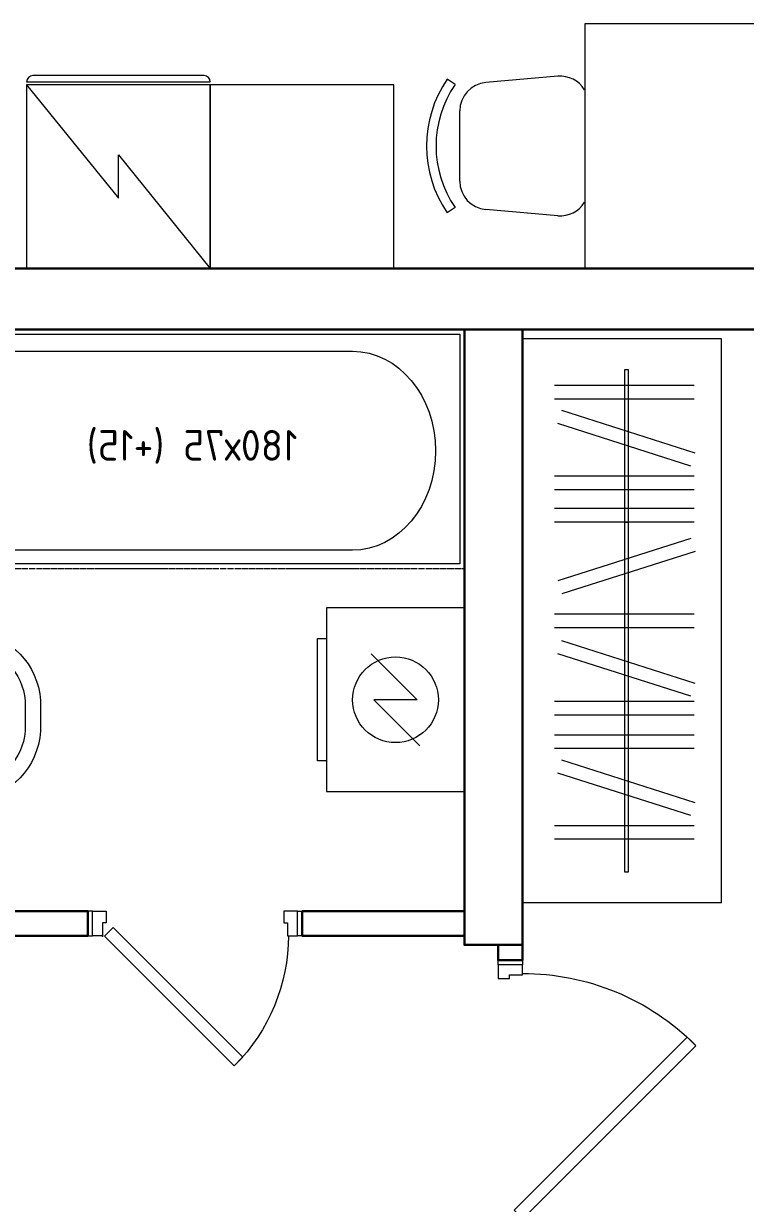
# Model space of a CAD drawing. Header units: millimetres. Extents: x 0 to 145404, y 0 to 194550.
# Drawn here: x 85335 to 87694, y 94841 to 98696 of the extents above; entities that cross this region are included whole.
import ezdxf
from ezdxf.enums import TextEntityAlignment as Align

# ---------------------------------------------------------------- set-up
doc = ezdxf.new("R2010")
doc.units = ezdxf.units.MM
doc.linetypes.add('ACAD_ISO02W100', pattern=[15, 12, -3])
doc.linetypes.add('ГОСТ 2.303 5', pattern=[24, 20, -1.5, 1, -1.5])
for name, color, linetype, lineweight in [('АР - Двери', 126, 'Continuous', 9), ('АР - Монолит', 56, 'Continuous', 30), ('АР - Обор. - Холодильник', 42, 'Continuous', 9), ('АР - Оборуд', 252, 'Continuous', 0), ('АР - Перегородки 190', 54, 'Continuous', 30), ('АР - Перегородки 80', 32, 'Continuous', 30), ('АР - Сантехника', 150, 'Continuous', 9)]:
    doc.layers.add(name, color=color, linetype=linetype, lineweight=lineweight)
doc.layers.add('АР - мебель', color=7, linetype='Continuous', lineweight=9, true_color=0x787878)
doc.styles.add('GOST 2.304', font='CS_Gost2304.shx', dxfattribs={"oblique": 15})
doc.styles.add('GOST-2.304_Type-B', font='GOST Common.ttf')

# ---------------------------------------------------------------- blocks, each defined once
blk = doc.blocks.new('*U206')
at = {"ltscale": 100}
for p, q in [((15, 37.50000000000001), (15, -42.49999999999999)), ((46, 37.50000000000001), (15, 37.50000000000001)), ((48, -4.499999999999988), (48, 35.50000000000001)), ((852, -4.499999999999988), (852, 37.50000000000001)), ((852, 37.50000000000001), (885, 37.50000000000001)), ((885, 37.50000000000001), (885, -42.49999999999999)), ((60, -4.499999999999988), (48, -4.499999999999988)), ((60, -42.49999999999999), (60, -4.499999999999988)), ((840, -42.49999999999999), (840, -4.499999999999988)), ((840, -4.499999999999988), (852, -4.499999999999988)), ((15, -42.49999999999999), (60, -42.49999999999999)), ((885, -42.49999999999999), (840, -42.49999999999999))]:
    blk.add_line(p, q, dxfattribs=at)
for points in [[(54.41421356238425, 38.91421356238426), (82.69848480983637, 10.62994231490303), (647.9685176837365, 575.8999751888329), (619.6842464362844, 604.1842464363141)], [(15, -42.49999999999999), (0, -42.49999999999999), (0, 37.50000000000001), (15, 37.50000000000001)], [(885, -42.49999999999999), (900, -42.49999999999999), (900, 37.50000000000001), (885, 37.50000000000001)]]:
    blk.add_lwpolyline(points, close=True, dxfattribs=at)
blk.add_circle((48, 37.50000000000001), 2, dxfattribs=at)
blk.add_arc((56.66666666666666, 37.50000000000001), 800, 0, 44.86495242747803, dxfattribs=at)
blk = doc.blocks.new('Ш02 650х1840')
for p, q in [((-1842.485831519822, 650.0000000000582), (-1842.485831519822, 0)), ((0, 650.0000000000582), (-1842.485831519822, 650.0000000000582)), ((0, 650.0000000000582), (0, 0)), ((-1690.135579986265, 560.8939945243183), (-1690.135579986265, 104.0141147737741)), ((-1645.839140608674, 560.8939945243183), (-1645.839140608674, 104.0141147737741)), ((-1469.021209435654, 563.6030094699818), (-1607.881827664445, 128.3364782202407)), ((-1426.820275734877, 550.1398844124633), (-1565.680893963668, 114.8733531628386)), ((-1393.690214907518, 560.8939945243183), (-1393.690214907518, 104.0141147737741)), ((-1349.393775529927, 560.8939945243183), (-1349.393775529927, 104.0141147737741)), ((-1288.060249356786, 560.8939945243183), (-1288.060249356786, 104.0141147737741)), ((-1243.763809979195, 560.8939945243183), (-1243.763809979195, 104.0141147737741)), ((-1190.189354671631, 550.1398844124633), (-1051.32873644284, 114.8733531628386)), ((-1147.988420970854, 563.6030094699818), (-1009.127802742063, 128.3364782202407)), ((-942.9707456176402, 560.8939945243183), (-942.9707456176402, 104.0141147737741)), ((-898.6743062400492, 560.8939945243183), (-898.6743062400492, 104.0141147737741)), ((-716.8190332851373, 563.6030094699818), (-855.6796515139285, 128.3364782202407)), ((-674.6180995843606, 550.1398844124633), (-813.4787178131519, 114.8733531628386)), ((-657.1274107088102, 560.8939945243183), (-657.1274107088102, 104.0141147737741)), ((-612.8309713312192, 560.8939945243183), (-612.8309713312192, 104.0141147737741)), ((-548.0900689269183, 560.8939945243183), (-548.0900689269183, 104.0141147737741)), ((-503.7936295493273, 560.8939945243183), (-503.7936295493273, 104.0141147737741)), ((-326.9756983763073, 563.6030094699818), (-465.8363166050985, 128.3364782202407)), ((-284.7747646755306, 550.1398844124633), (-423.6353829043219, 114.8733531628386)), ((-251.644703848171, 560.8939945243183), (-251.644703848171, 104.0141147737741)), ((-207.34826447058, 560.8939945243183), (-207.34826447058, 104.0141147737741)), ((-101.4559158723569, 346.5174259362975), (-1741.029915647465, 346.5174259363557)), ((-1741.029915647465, 346.5174259363557), (-1741.029915647465, 333.565196559357)), ((-1741.029915647465, 333.565196559357), (-101.4559158723569, 333.5651965594152)), ((-1349.393775529927, 346.5174259363557), (-1349.393775529927, 333.565196559357)), ((-1243.501426931703, 333.565196559357), (-1243.501426931703, 346.5174259363557)), ((-101.4559158723569, 333.5651965594152), (-101.4559158723569, 346.5174259362975)), ((0, 0), (-1842.485831519822, 0))]:
    blk.add_line(p, q)
blk = doc.blocks.new('Умывальник_550х420')
at = {"color": 0, "ltscale": 50}
for points in [[(54.97897113877116, -274.6120172367664), (230.2879566320398, -274.6120172367664, 0.365452103395076), (444.997823086218, -50.53245835553389), (444.9978230862471, 50.15052155638114, 0.3683872791962284), (228.936844208436, 275.3879827632336), (55.0166750336939, 275.3879827632336, 0.4125878078297611), (24.99782308624708, 245.3110526391538), (24.99782308624708, -244.5350871126866, 0.4122222469683098)], [(163.0029258728027, -224.6120172367664), (227.9798774719238, -224.6120172367664, 0.3570731861470254), (394.9978230862471, -49.688953284116), (394.9978230862471, 50.311046715884, 0.3564698640085138), (227.9798774719238, 225.3879827632337), (165.0231335560093, 225.3879827632337, 0.4117107908543504), (134.9978230862471, 195.2710050920141), (134.9978230862471, -196.3816670628148, 0.4204406638172309)], [(79.99781814863672, 8.295824798988178), (229.9978181486367, 8.295824798988178, -0.9999999999999999), (229.9978181486367, -7.704175201011822), (79.99781814863672, -7.704175201011822, -0.9999999999999999)]]:
    blk.add_lwpolyline(points, format="xyb", close=True, dxfattribs=at)
for points in [[(79.99781814863672, 165.2958247989882), (79.99781814863672, 85.29582479898818)], [(119.9978181486367, 125.2958247989882), (39.99781814863672, 125.2958247989882)], [(277.9976050387777, 60.21390451129992), (277.9976050387777, -59.78609548870008)], [(337.9976050387777, 0.2139045112999156), (217.9976050387777, 0.2139045112999156)], [(79.99781814863672, -84.70417520101182), (79.99781814863672, -164.7041752010118)], [(119.9978181486367, -124.7041752010118), (39.99781814863672, -124.7041752010118)]]:
    blk.add_lwpolyline(points, dxfattribs=at)
for centre, radius in [((79.99781814863672, 125.2958247989882), 20), ((277.9976050387777, 0.2139045112999156), 30), ((79.99781814863672, -124.7041752010118), 20)]:
    blk.add_circle(centre, radius, dxfattribs=at)
for radius, start, end in [(30, 15.46600995333712, 344.5339900466629), (14, 34.8499045783332, 325.1500954216668)]:
    blk.add_arc((79.99781814863672, 0.2958247989881784), radius, start, end, dxfattribs=at)
at = {"layer": 'Defpoints', "linetype": 'ACAD_ISO02W100', "lineweight": -2, "ltscale": 10}
blk.add_lwpolyline([(0, 275.3110527102253), (0, -274.6889592702501)], dxfattribs=at)
at = {"layer": 'АР - Сантехника', "linetype": 'ACAD_ISO02W100', "ltscale": 10, "style": 'GOST 2.304', "width": 0.7}
blk.add_attdef('NAME', text='', height=250, dxfattribs=at).set_placement((277.9976050387486, 0.213904511241708, -0.0007537256785641572), align=Align.MIDDLE_CENTER)
blk = doc.blocks.new('Стиральная_машинка_600х450')
at = {"color": 0, "linetype": 'ByBlock', "lineweight": -2, "ltscale": 50}
for points in [[(40, -40), (40, -640), (490, -640), (490, -40)], [(520, -540), (490, -540), (490, -140), (520, -140)]]:
    blk.add_lwpolyline(points, close=True, dxfattribs=at)
blk.add_lwpolyline([(344.2893218813697, -489.9999994916143), (194.2893218813697, -339.9999994916143), (335.7106781186303, -339.9999994916143), (185.7106781186303, -189.9999994916143)], dxfattribs=at)
blk.add_circle((265, -339.9999994916143), 140.0000000000291, dxfattribs=at)
blk = doc.blocks.new('*U202')
at = {"ltscale": 100}
for p, q in [((15, 37.50000000000001), (15, -42.49999999999999)), ((46, 37.50000000000001), (15, 37.50000000000001)), ((48, -4.499999999999988), (48, 35.50000000000001)), ((652, -4.499999999999988), (652, 37.50000000000001)), ((652, 37.50000000000001), (685, 37.50000000000001)), ((685, 37.50000000000001), (685, -42.49999999999999)), ((60, -4.499999999999988), (48, -4.499999999999988)), ((60, -42.49999999999999), (60, -4.499999999999988)), ((640, -42.49999999999999), (640, -4.499999999999988)), ((640, -4.499999999999988), (652, -4.499999999999988)), ((15, -42.49999999999999), (60, -42.49999999999999)), ((685, -42.49999999999999), (640, -42.49999999999999))]:
    blk.add_line(p, q, dxfattribs=at)
for points in [[(54.41421356238425, 38.91421356238426), (82.69848480983637, 10.62994231490303), (506.547161446427, 434.4786189515233), (478.2628901989749, 462.7628901990046)], [(15, -42.49999999999999), (0, -42.49999999999999), (0, 37.50000000000001), (15, 37.50000000000001)], [(685, -42.49999999999999), (700, -42.49999999999999), (700, 37.50000000000001), (685, 37.50000000000001)]]:
    blk.add_lwpolyline(points, close=True, dxfattribs=at)
blk.add_circle((48, 37.50000000000001), 2, dxfattribs=at)
blk.add_arc((54.99999999999999, 37.50000000000001), 600, 7.016709298534877e-15, 44.864952427478, dxfattribs=at)
blk = doc.blocks.new('Ванна 180х75 (+15)')
at = {"layer": 'АР - Сантехника'}
for p, q in [((764.9999999988358, 1815.000000000524), (14.99999999883585, 1815.000000000058)), ((14.99999999883585, 1815.000000000058), (15, 15.00000000005821)), ((765, 15.00000000052387), (764.9999999988358, 1815.000000000524)), ((318.1868220409378, 1756.495353865903), (318.3623404493555, 1761.123102940153)), ((318.7818923038431, 1750.882759716827), (318.1868220409378, 1756.495353865903)), ((318.3623404493555, 1761.123102940153), (319.2912665638141, 1764.313010616926)), ((320.0893016140908, 1744.834720313316), (318.7818923038431, 1750.882759716827)), ((322.1925705801696, 1770.013443472795), (319.2912665638141, 1764.313010616926)), ((319.2912665638141, 1764.313010616926), (320.8826706246473, 1765.752826507203)), ((321.981071639806, 1738.943259891588), (320.0893016140908, 1744.834720313316)), ((320.8826706246473, 1765.752826507203), (322.9807749143802, 1765.301611399744)), ((324.272022749763, 1733.785075645894), (321.981071639806, 1738.943259891588)), ((322.1925705801696, 1770.013443472795), (324.1818256557453, 1771.813213335583)), ((322.9807749143802, 1765.301611399744), (325.3802023660392, 1763.003533373587)), ((363.5160181608517, 1772.00001664809), (324.1818256557453, 1771.813213335583)), ((324.1818256557453, 1771.813213335583), (326.8044560179114, 1771.249194451375)), ((325.3802023660392, 1763.003533373587), (327.8460803036578, 1759.083544316934)), ((326.8044560179114, 1771.249194451375), (329.8037403328344, 1768.37659691833)), ((327.8460803036578, 1759.083544316934), (330.1370314136147, 1753.92536007124)), ((329.8037403328344, 1768.37659691833), (332.8860877547413, 1763.476610597689)), ((330.1370314136147, 1753.92536007124), (332.02880143933, 1748.033899649512)), ((332.02880143933, 1748.033899649512), (333.3362107500434, 1741.985860246001)), ((332.8860877547413, 1763.476610597689), (335.7497766423039, 1757.028880290687)), ((333.3362107500434, 1741.985860246001), (333.9312810129486, 1736.373266096925)), ((333.9312810129486, 1736.373266096925), (333.7557626045309, 1731.745517022442)), ((335.7497766423039, 1757.028880290687), (338.114489174448, 1749.664554763352)), ((371.2805895139463, 1743.022241859522), (337.1227779113688, 1723.516922021052)), ((338.114489174448, 1749.664554763352), (339.7487508123741, 1742.104505509138)), ((339.7487508123741, 1742.104505509138), (340.492588641122, 1735.088762822561)), ((340.492588641122, 1735.088762822561), (340.2731906305999, 1729.304076479748)), ((363.5160181608517, 1772.00001664809), (365.0895963781513, 1771.661605317611)), ((365.0895963781513, 1771.661605317611), (366.889166967012, 1769.938046797877)), ((366.889166967012, 1769.938046797877), (368.7385754203424, 1766.998055005446)), ((374.4491029239725, 1771.82369934005), (366.96454541618, 1769.818218200002)), ((368.7385754203424, 1766.998055005446), (370.4567887526937, 1763.129416821117)), ((370.4567887526937, 1763.129416821117), (371.8756162719801, 1758.710821504763)), ((372.474142559804, 1744.102103777288), (371.2805895139463, 1743.022241859522)), ((371.8756162719801, 1758.710821504763), (372.8561732550152, 1754.174791952188)), ((373.1708371457644, 1746.494534534693), (372.474142559804, 1744.102103777288)), ((372.8561732550152, 1754.174791952188), (373.3024759520777, 1749.965346340381)), ((373.3024759520777, 1749.965346340381), (373.1708371457644, 1746.494534534693)), ((380.6117314263247, 1748.628342340526), (373.176202498842, 1746.63599836902)), ((384.6205052752048, 1737.749640099297), (384.4680294329301, 1737.773789900413)), ((384.6205052752048, 1764.403372356726), (384.6205052752048, 1564.320372356626)), ((401.6205052752048, 1764.403372356726), (401.6205052752048, 1564.320372356626)), ((401.7729811179452, 1737.773789900413), (401.6205052752048, 1737.749640099297)), ((405.6292791245505, 1748.628342340526), (413.0648080520332, 1746.63599836902)), ((411.791907626437, 1771.82369934005), (419.2764651346952, 1769.81821820006)), ((412.9385345987976, 1749.965346340381), (413.3848372958601, 1754.174791952188)), ((413.0701734051108, 1746.494534534693), (412.9385345987976, 1749.965346340381)), ((413.7668679910712, 1744.102103777288), (413.0701734051108, 1746.494534534693)), ((413.3848372958601, 1754.174791952188), (414.3653942788951, 1758.710821504763)), ((414.9604210364632, 1743.022241859522), (413.7668679910712, 1744.102103777288)), ((414.3653942788951, 1758.710821504763), (415.7842217981815, 1763.129416821117)), ((414.9604210364632, 1743.022241859522), (449.1182326395065, 1723.51692202111)), ((415.7842217981815, 1763.129416821117), (417.5024351305328, 1766.998055005504)), ((417.5024351305328, 1766.998055005504), (419.3518435838632, 1769.938046797935)), ((419.3518435838632, 1769.938046797935), (421.1514141727239, 1771.661605317669)), ((421.1514141727239, 1771.661605317669), (422.7249923895579, 1772.000016648148)), ((422.7249923895579, 1772.000016648148), (462.0591848946642, 1771.813213335699)), ((445.7484219097532, 1735.088762822619), (446.4922597385012, 1742.104505509196)), ((445.9678199202754, 1729.304076479806), (445.7484219097532, 1735.088762822619)), ((446.4922597385012, 1742.104505509196), (448.1265213764273, 1749.664554763411)), ((448.1265213764273, 1749.664554763411), (450.4912339085713, 1757.028880290745)), ((450.4912339085713, 1757.028880290745), (453.3549227961339, 1763.476610597747)), ((452.3097295379266, 1736.373266096984), (452.9047998008318, 1741.985860246059)), ((452.4852479463443, 1731.7455170225), (452.3097295379266, 1736.373266096984)), ((452.9047998008318, 1741.985860246059), (454.2122091115452, 1748.03389964957)), ((453.3549227961339, 1763.476610597747), (456.4372702180408, 1768.376596918388)), ((454.2122091115452, 1748.03389964957), (456.1039791367948, 1753.925360071298)), ((456.1039791367948, 1753.925360071298), (458.3949302467518, 1759.083544316993)), ((456.4372702180408, 1768.376596918388), (459.4365545329638, 1771.249194451433)), ((458.3949302467518, 1759.083544316993), (460.8608081843704, 1763.003533373645)), ((459.4365545329638, 1771.249194451433), (462.0591848946642, 1771.813213335699)), ((460.8608081843704, 1763.003533373645), (463.2602356364951, 1765.30161139986)), ((464.2599389110692, 1738.943259891705), (461.9689878011122, 1733.78507564601)), ((462.0591848946642, 1771.813213335699), (464.0484399707057, 1770.013443472912)), ((463.2602356364951, 1765.30161139986), (465.3583399257623, 1765.75282650732)), ((464.0484399707057, 1770.013443472912), (466.9497439865954, 1764.313010617043)), ((466.1517089363188, 1744.834720313433), (464.2599389110692, 1738.943259891705)), ((465.3583399257623, 1765.75282650732), (466.9497439865954, 1764.313010617043)), ((467.4591182470322, 1750.882759716944), (466.1517089363188, 1744.834720313433)), ((466.9497439865954, 1764.313010617043), (467.8786701015197, 1761.12310294027)), ((468.0541885099374, 1756.495353866019), (467.4591182470322, 1750.882759716944)), ((467.8786701015197, 1761.12310294027), (468.0541885099374, 1756.495353866019)), ((174.4894256887492, 1702.373577636783), (618.9015754866414, 1702.379794415727)), ((326.7379006873816, 1729.865086589241), (324.272022749763, 1733.785075645894)), ((329.1373281395063, 1727.567008562852), (326.7379006873816, 1729.865086589241)), ((331.2354324287735, 1727.115793455625), (329.1373281395063, 1727.567008562852)), ((334.5001475494355, 1724.08094090526), (329.1373281395063, 1727.567008562852)), ((332.8268364896066, 1728.555609345902), (331.2354324287735, 1727.115793455625)), ((333.7557626045309, 1731.745517022442), (332.8268364896066, 1728.555609345902)), ((337.1227779113688, 1723.516922021052), (334.5001475494355, 1724.08094090526)), ((339.1120329871774, 1725.31669188384), (337.1227779113688, 1723.516922021052)), ((340.2731906305999, 1729.304076479748), (339.1120329871774, 1725.31669188384)), ((447.1289775636978, 1725.316691883898), (445.9678199202754, 1729.304076479806)), ((449.1182326395065, 1723.51692202111), (447.1289775636978, 1725.316691883898)), ((451.7408630014397, 1724.080940905318), (449.1182326395065, 1723.51692202111)), ((451.7408630014397, 1724.080940905318), (457.1036824113689, 1727.56700856291)), ((453.4141740612686, 1728.55560934596), (452.4852479463443, 1731.7455170225)), ((455.0055781221017, 1727.115793455683), (453.4141740612686, 1728.55560934596)), ((457.1036824113689, 1727.56700856291), (455.0055781221017, 1727.115793455683)), ((459.5031098634936, 1729.8650865893), (457.1036824113689, 1727.56700856291)), ((461.9689878011122, 1733.78507564601), (459.5031098634936, 1729.8650865893)), ((70.63941931119189, 1599.890296616475), (70.63941931189038, 365.8012135572499)), ((720.6394193118904, 365.8012135576573), (720.6394193111919, 1599.890296626836)), ((15, 15.00000000005821), (765, 15.00000000052387))]:
    blk.add_line(p, q, dxfattribs=at)
at = {"layer": 'АР - Сантехника', "linetype": 'ГОСТ 2.303 5'}
blk.add_lwpolyline([(780, 5.238689482212067e-10), (0, 0), (-1.164153218269348e-09, 1830), (779.9999999988358, 1830.000000000524)], close=True, dxfattribs=at)
at = {"layer": 'АР - Сантехника'}
for points in [[(401.6205052752048, 1569.77250792511), (402.4064914477058, 1568.655136927322), (403.0060150921345, 1567.450723891438), (403.4070377773605, 1566.183453421632), (403.6015069722198, 1564.878772298864), (403.5855177361518, 1563.562878509576), (403.359391133301, 1562.262195190939), (402.9276677835733, 1561.002840053116), (402.2990166889504, 1559.810100937786), (401.4860611576587, 1558.707928036631), (400.5051253312267, 1557.718452972884), (399.3759063929319, 1556.861544397718), (398.1210790495388, 1556.154409028648), (396.765840224456, 1555.611246138404), (395.3374031027779, 1555.242962433316), (393.8644506908022, 1555.056953047228), (392.376559860073, 1555.056953047228), (390.9036074476317, 1555.242962433316), (389.4751703259535, 1555.611246138404), (388.1199315013364, 1556.154409028648), (386.8651041579433, 1556.861544397718), (385.7358852196485, 1557.718452972884), (384.7549493932165, 1558.707928036631), (383.9419938619249, 1559.810100937786), (383.3133427673019, 1561.002840053116), (382.8816194175743, 1562.262195190939), (382.6554928147234, 1563.562878509576), (382.6395035786554, 1564.878772298864), (382.8339727735147, 1566.183453421632), (383.2349954587407, 1567.450723891438), (383.8345191027038, 1568.655136927322), (384.6205052752048, 1569.77250792511)], [(401.6205052752048, 1564.320372356626), (401.5158561705612, 1563.144299629203), (401.2044856636785, 1561.997185715765), (400.6940607312135, 1560.907276367361), (399.9971497277729, 1559.901408769714), (399.1309129153378, 1559.004350721429), (398.1166799198836, 1558.238190768345), (396.9794245231897, 1557.621794311854), (395.7471497277729, 1557.170339078002), (394.4501982280053, 1556.894941393111), (393.1205052752048, 1556.802382462251), (391.7908123224042, 1556.894941393111), (390.4938608231023, 1557.170339078002), (389.2615860276856, 1557.621794311854), (388.1243306309916, 1558.238190768345), (387.1100976355374, 1559.004350721429), (386.2438608231023, 1559.901408769714), (385.5469498196617, 1560.907276367361), (385.0365248867311, 1561.997185715765), (384.7251543803141, 1563.144299629203), (384.6205052752048, 1564.320372356626)], [(401.6205052752048, 1558.868236788141), (401.5158561705612, 1557.682419499208), (401.2044856636785, 1556.525800967414), (400.6940607312135, 1555.426860979816), (399.9971497277729, 1554.412659085647), (399.1309129153378, 1553.508168301836), (398.1166799198836, 1552.735660193081), (396.9794245231897, 1552.114156473021), (395.7471497277729, 1551.65896062582), (394.4501982280053, 1551.381281083974), (393.1205052752048, 1551.287955239473), (391.7908123224042, 1551.381281083974), (390.4938608231023, 1551.65896062582), (389.2615860276856, 1552.114156473021), (388.1243306309916, 1552.735660193081), (387.1100976355374, 1553.508168301836), (386.2438608231023, 1554.412659085647), (385.5469498196617, 1555.426860979816), (385.0365248867311, 1556.525800967414), (384.7251543803141, 1557.682419499208), (384.6205052752048, 1558.868236788141)]]:
    blk.add_lwpolyline(points, dxfattribs=at)
for centre, radius, start, end in [((393.1205052752048, 1764.403372356726), 28.00000000000001, 13.41645926324434, 166.5835407368715), ((393.1205052752048, 1764.403372356726), 15, 304.5181078399733, 235.4818921600267), ((393.1205052752048, 1764.403372356726), 9.999999999999996, 328.2116693909996, 211.7883306090004), ((393.1205052752048, 1764.403372356726), 28.00000000000001, 223.4164592625189, 252.3277617374862), ((393.1205052752048, 1764.403372356726), 8.5, 0, 180), ((393.1205052752048, 1764.403372356726), 28.00000000000001, 287.6722382625137, 316.5835407374811), ((173.1316937743686, 1599.890296616533), 102.4922744631437, 89.24097123977641, 180), ((618.1471448480152, 1599.890296616999), 102.4922744631437, 0, 90.75902876022359)]:
    blk.add_arc(centre, radius, start, end, dxfattribs=at)
blk.add_ellipse((395.6394193118904, 365.8012135574827), major_axis=(325, 2.056958888939453e-10), ratio=0.8359981769373497, start_param=3.141592653589793, end_param=6.283185307179586, dxfattribs=at)
at = {"layer": 'АР - Сантехника', "linetype": 'Continuous', "style": 'GOST-2.304_Type-B'}
blk.add_text('180х75 (+15)', height=100, rotation=90, dxfattribs=at).set_placement((378.0673852507025, 889.3880600047996), align=Align.MIDDLE_CENTER)
blk = doc.blocks.new('Квартира 1К 6300 тип 35')
at = {"layer": 'АР - Монолит'}
blk.add_lwpolyline([(0, 6299.999999997672), (0, 6499.999999997672), (-6750.000000000931, 6499.999999998137), (-6750.000000000931, 6299.999999998137)], close=True, dxfattribs=at)
at = {"layer": 'АР - Перегородки 190'}
blk.add_lwpolyline([(-3240, 6299.999999997672), (-3240, 4289.999999998137), (-3050, 4289.999999998137), (-3050, 6299.999999997672)], close=True, dxfattribs=at)
at = {"layer": 'АР - Перегородки 80'}
for points in [[(-3049.999999997206, 4319.999999998137), (-3049.999999997206, 4399.999999998137), (-2519.999999997206, 4399.999999998137), (-2519.999999997206, 4319.999999998137)], [(-1819.999999997206, 4319.999999998137), (-1819.999999997206, 4399.999999998137), (-1099.999999997206, 4399.999999998137), (-1099.999999997206, 4319.999999998137)], [(-3240, 4240.000000000931), (-3240, 4289.999999998137), (-3160, 4289.999999998137), (-3160, 4240.000000000931)]]:
    blk.add_lwpolyline(points, close=True, dxfattribs=at)
at = {"rotation": 270}
blk.add_blockref('Ванна 180х75 (+15)', (-3049.999999997206, 6299.999999996508), dxfattribs=at)
at = {"layer": 'АР - Двери'}
for name, p, rotation in [('*U202', (-1819.999999997206, 4357.499999998137), 180.0000000000001), ('*U206', (-3202.5, 3340.000000000931), 90)]:
    blk.add_blockref(name, p, dxfattribs=dict(at, rotation=rotation))
at = {"layer": 'АР - мебель', "xscale": -1, "rotation": 89.99999999999993}
blk.add_blockref('Ш02 650х1840', (-3240, 4427.514168478083), dxfattribs=at)
at = {"layer": 'АР - Сантехника', "xscale": -1, "rotation": 180}
blk.add_blockref('Стиральная_машинка_600х450', (-3090.000000015832, 4750.735321997665), dxfattribs=at)
at = {"layer": 'АР - Сантехника', "rotation": 180.0000000000001}
blk.add_blockref('Умывальник_550х420', (-1219.99999998603, 5038.261800123844), dxfattribs=at)
blk = doc.blocks.new('ОГ78_на2персон_стол800х800')
for p, q in [((-400, -800), (-400, 0)), ((-400, 0), (400, 0)), ((400, 0), (400, -800)), ((-824.7383649635594, -198.7843750001048), (-850.2867828705348, -181.3038785374374)), ((-489.1585584904533, -172.2953700853395), (-724.436674156459, -192.7543366662576)), ((489.1585584788118, -172.2953700853395), (724.4366741448175, -192.7543366662576)), ((824.7383649519179, -198.7843750001048), (850.2867828588933, -181.3038785374374)), ((-809.2602399468888, -285.2739547932288), (-809.2602399468888, -514.7260452038608)), ((809.2602399643511, -285.2739547932288), (809.2602399643511, -514.7260452038608)), ((-824.7383649635594, -601.2156249969848), (-850.2867828705348, -618.6961214596522)), ((-489.1585584904533, -627.7046299117501), (-724.436674156459, -607.245663330832)), ((489.1585584788118, -627.7046299117501), (724.4366741448175, -607.245663330832)), ((824.7383649519179, -601.2156249969848), (850.2867828588933, -618.6961214596522)), ((400, -800), (-400, -800))]:
    blk.add_line(p, q)
for centre, radius, start, end in [((-530.6539899669588, -399.9999999985448), 387.289447110908, 145.6196552801389, 214.3803447198611), ((-481.1133742972743, -264.8149882123107), 92.86875, 31.59303208712899, 94.9697407260879), ((481.1133742856327, -264.8149882123107), 92.86875, 85.0302592739121, 148.406967912871), ((530.6539899553172, -399.9999999985448), 387.289447110908, 325.6196552801389, 34.38034471986106), ((-530.6539899669588, -399.9999999985448), 356.3331971109081, 145.6196552801389, 214.3803447198611), ((-716.39148996328, -285.2739547932288), 92.86875, 94.9697407260879, 180), ((716.3914899516385, -285.2739547932288), 92.86875, 0, 85.0302592739121), ((530.6539899553172, -399.9999999985448), 356.3331971109081, 325.6196552801389, 34.38034471986106), ((-716.39148996328, -514.7260452038608), 92.86875, 180, 265.0302592739121), ((716.3914899516385, -514.7260452038608), 92.86875, 274.9697407260879, 0), ((-481.1133742972743, -535.1850117847789), 92.86875, 265.0302592739121, 328.406967912871), ((481.1133742856327, -535.1850117847789), 92.86875, 211.593032087129, 274.9697407260879)]:
    blk.add_arc(centre, radius, start, end)
blk = doc.blocks.new('холодильник')
at = {"layer": 'АР - Обор. - Холодильник'}
for p, q in [((0, 300), (0, -300)), ((600, 300), (0, 300)), ((600, -300), (600, 300)), ((610, 300), (610, -300)), ((610, 300), (610, 300)), ((630, -280), (630, 280)), ((0, -300), (600, -300)), ((610, -300), (610, -300))]:
    blk.add_line(p, q, dxfattribs=at)
blk.add_lwpolyline([(600, 300), (229.2893218813452, 0), (370.7106781186547, 0), (5.68e-14, -300)], dxfattribs=at)
for centre, start, end in [((610, 280), 0, 90), ((610, -280), 270, 0)]:
    blk.add_arc(centre, 20, start, end, dxfattribs=at)
blk = doc.blocks.new('Квартира 1К 5450 тип 8')
at = {"layer": 'АР - Монолит'}
blk.add_lwpolyline([(-6750.000000007451, 200), (-6750.000000007451, 0), (0, 0), (0, 200)], close=True, dxfattribs=at)
at = {"layer": 'АР - Оборуд'}
blk.add_lwpolyline([(-2220, 799.9999999930151), (-2220, 199.9999999930151), (-2820, 199.9999999930151), (-2820, 799.9999999930151)], close=True, dxfattribs=at)
at = {"layer": 'АР - мебель', "xscale": -1, "rotation": 180}
blk.add_blockref('ОГ78_на2персон_стол800х800', (-3844.387886799872, 200), dxfattribs=at)
at = {"layer": 'АР - Оборуд', "extrusion": (0, 0, -1), "zscale": -1, "rotation": 90.00000000000001}
blk.add_blockref('холодильник', (1920, 199.9999999804422), dxfattribs=at)
blk = doc.blocks.new('V_Section_3')
for name, p in [('Квартира 1К 5450 тип 8', (7150.000000007451, -5649.999999767635)), ('Квартира 1К 6300 тип 35', (7150.000000007451, -11949.99999976531))]:
    blk.add_blockref(name, p)

msp = doc.modelspace()

# ---------------------------------------------------------------- block references
at = {"xscale": -1}
msp.add_blockref('V_Section_3', (90875.46005912624, 103346.113698616, 1.056413898744269e-07), dxfattribs=at)

doc.saveas('drawing.dxf')
